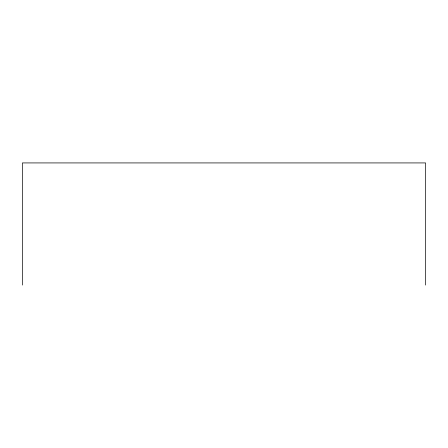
<?xml version="1.0" encoding="UTF-8"?>
<svg xmlns="http://www.w3.org/2000/svg" width="448" height="448" viewBox="0 0 448 448"><rect width="100%" height="100%" fill="white"/><g stroke="black" fill="none" stroke-linecap="round" stroke-linejoin="round"><path stroke-width="0.67" d="M425.6 285.074L425.6 162.926L22.4 162.926L22.4 285.074"/></g></svg>
